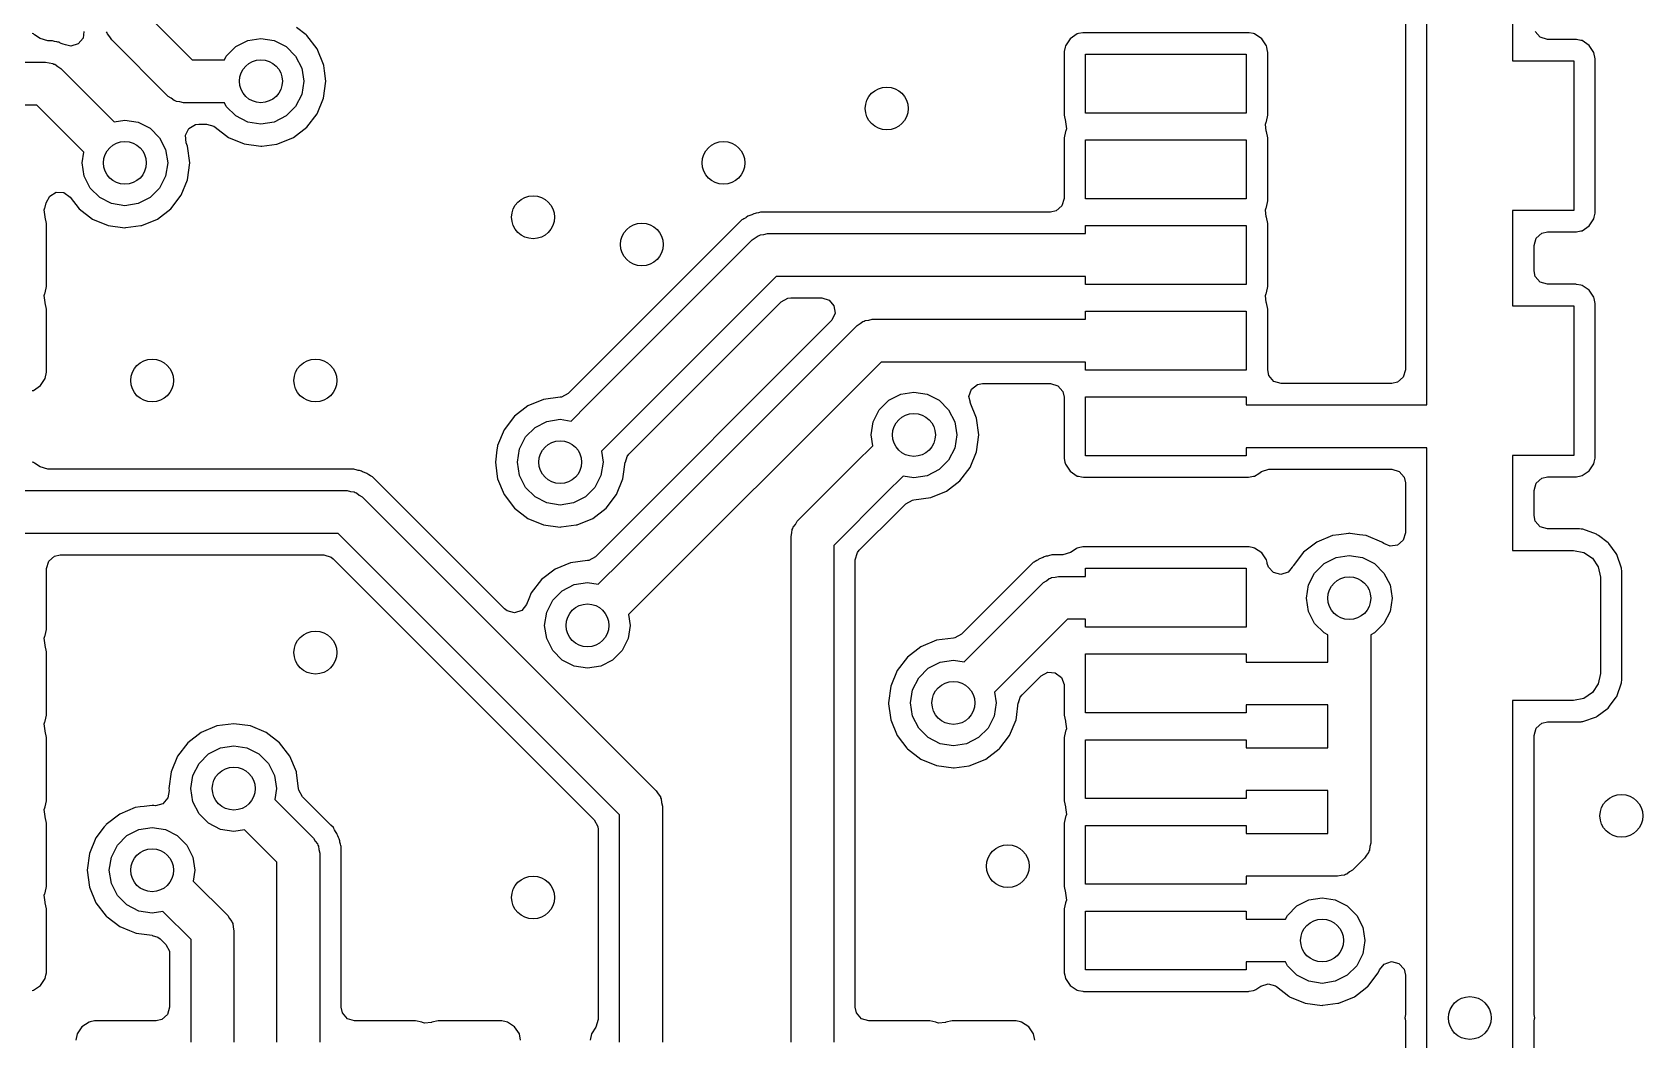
# Model space of a CAD drawing. Extents: x 0 to 2.91, y 0 to 4.33.
# Drawn here: x 0.536 to 1.128, y 2.319 to 2.689 of the extents above; entities that cross this region are included whole.
import ezdxf

# ---------------------------------------------------------------- set-up
doc = ezdxf.new("R2010")
doc.units = 0
doc.header["$MEASUREMENT"] = 0
doc.layers.add('BLACK', color=7, linetype='CONTINUOUS')

msp = doc.modelspace()

# ---------------------------------------------------------------- linework, layer by layer
at = {"layer": 'BLACK', "linetype": 'CONTINUOUS'}
for p, q in [((1.08004, 3.02143), (1.08004, 2.67841)), ((1.04854, 2.55193), (1.04854, 3.01016)), ((1.04065, 2.9973), (1.04065, 2.56479)), ((0.578594, 2.69496), (0.594773, 2.67878)), ((0.536399, 2.68831), (0.53592, 2.6884)), ((0.536805, 2.68803), (0.536399, 2.68831)), ((0.538881, 2.68665), (0.536805, 2.68803)), ((0.554914, 2.6892), (0.554601, 2.68678)), ((0.563525, 2.68872), (0.563284, 2.68911)), ((0.563625, 2.68828), (0.563525, 2.68872)), ((0.564445, 2.68725), (0.563625, 2.68828)), ((0.636604, 2.68796), (0.633098, 2.69066)), ((0.636861, 2.68777), (0.636604, 2.68796)), ((0.636604, 2.68796), (0.636604, 2.68796)), ((0.640651, 2.68283), (0.636861, 2.68777)), ((0.920003, 2.68831), (0.917392, 2.68656)), ((0.920482, 2.6884), (0.920003, 2.68831)), ((0.922066, 2.68872), (0.920482, 2.6884)), ((0.920482, 2.6884), (0.920482, 2.6884)), ((0.922305, 2.68876), (0.922066, 2.68872)), ((0.982915, 2.68876), (0.922305, 2.68876)), ((0.983154, 2.68872), (0.982915, 2.68876)), ((0.984739, 2.6884), (0.983154, 2.68872)), ((0.985218, 2.68831), (0.984739, 2.6884)), ((0.984739, 2.6884), (0.984739, 2.6884)), ((0.987829, 2.68656), (0.985218, 2.68831)), ((1.09021, 2.68709), (1.08838, 2.6892)), ((0.541637, 2.68581), (0.538881, 2.68665)), ((0.54336, 2.68581), (0.541637, 2.68581)), ((0.543731, 2.68569), (0.54336, 2.68581)), ((0.544183, 2.68554), (0.543731, 2.68569)), ((0.543731, 2.68569), (0.543731, 2.68569)), ((0.54494, 2.68536), (0.544183, 2.68554)), ((0.54541, 2.68529), (0.54494, 2.68536)), ((0.545795, 2.68523), (0.54541, 2.68529)), ((0.54541, 2.68529), (0.54541, 2.68529)), ((0.546143, 2.68505), (0.545795, 2.68523)), ((0.546567, 2.68483), (0.546143, 2.68505)), ((0.546143, 2.68505), (0.546143, 2.68505)), ((0.547286, 2.68454), (0.546567, 2.68483)), ((0.54811, 2.68427), (0.547286, 2.68454)), ((0.548114, 2.68428), (0.54811, 2.68427)), ((0.550131, 2.68381), (0.548114, 2.68428)), ((0.552801, 2.68464), (0.550131, 2.68381)), ((0.554601, 2.68678), (0.552801, 2.68464)), ((0.565143, 2.68614), (0.564445, 2.68725)), ((0.585944, 2.66534), (0.565143, 2.68614)), ((0.60726, 2.68016), (0.610744, 2.68365)), ((0.610744, 2.68365), (0.615134, 2.68588)), ((0.615134, 2.68588), (0.62, 2.68665)), ((0.62, 2.68665), (0.624866, 2.68588)), ((0.624866, 2.68588), (0.629256, 2.68365)), ((0.629256, 2.68365), (0.63274, 2.68016)), ((0.643033, 2.67708), (0.640651, 2.68283)), ((0.915238, 2.68189), (0.915189, 2.68165)), ((0.915189, 2.68165), (0.915189, 2.65844)), ((0.915552, 2.68347), (0.915238, 2.68189)), ((0.915647, 2.68395), (0.915552, 2.68347)), ((0.915552, 2.68347), (0.915552, 2.68347)), ((0.917392, 2.68656), (0.915647, 2.68395)), ((0.989574, 2.68395), (0.987829, 2.68656)), ((0.989669, 2.68347), (0.989574, 2.68395)), ((0.989983, 2.68189), (0.989669, 2.68347)), ((0.989669, 2.68347), (0.989669, 2.68347)), ((0.990031, 2.68165), (0.989983, 2.68189)), ((0.990031, 2.65844), (0.990031, 2.68165)), ((1.09289, 2.6863), (1.09021, 2.68709)), ((1.10328, 2.6863), (1.09289, 2.6863)), ((1.10352, 2.68625), (1.10328, 2.6863)), ((1.1051, 2.68594), (1.10352, 2.68625)), ((1.10558, 2.68584), (1.1051, 2.68594)), ((1.1051, 2.68594), (1.1051, 2.68594)), ((1.10819, 2.6841), (1.10558, 2.68584)), ((1.10994, 2.68149), (1.10819, 2.6841)), ((0.533319, 2.67792), (0.540876, 2.67792)), ((0.540876, 2.67792), (0.542158, 2.67762)), ((0.542158, 2.67762), (0.543465, 2.67747)), ((0.543465, 2.67747), (0.543848, 2.67723)), ((0.543848, 2.67723), (0.544289, 2.67713)), ((0.544289, 2.67713), (0.545317, 2.67631)), ((0.545317, 2.67631), (0.54643, 2.67561)), ((0.54643, 2.67561), (0.566018, 2.65602)), ((0.594773, 2.67878), (0.606555, 2.67878)), ((0.606555, 2.67878), (0.60726, 2.68016)), ((0.63274, 2.68016), (0.634977, 2.67577)), ((0.634977, 2.67577), (0.635748, 2.67091)), ((0.643076, 2.67675), (0.643033, 2.67708)), ((0.643339, 2.67475), (0.643076, 2.67675)), ((0.923083, 2.65922), (0.923083, 2.68087)), ((0.923083, 2.68087), (0.982138, 2.68087)), ((0.982138, 2.68087), (0.982138, 2.65922)), ((1.08004, 2.67841), (1.1025, 2.67841)), ((1.1025, 2.67841), (1.1025, 2.62341)), ((1.11039, 2.67918), (1.10994, 2.68149)), ((1.11039, 2.62263), (1.11039, 2.67918)), ((0.635748, 2.67091), (0.634977, 2.66604)), ((0.643033, 2.66473), (0.643846, 2.67091)), ((0.643846, 2.67091), (0.643339, 2.67475)), ((0.587057, 2.66464), (0.585944, 2.66534)), ((0.588085, 2.66382), (0.587057, 2.66464)), ((0.588526, 2.66371), (0.588085, 2.66382)), ((0.634977, 2.66604), (0.63274, 2.66165)), ((0.640651, 2.65898), (0.643033, 2.66473)), ((0.537601, 2.66217), (0.533319, 2.66217)), ((0.554883, 2.64489), (0.537601, 2.66217)), ((0.588909, 2.66347), (0.588526, 2.66371)), ((0.590216, 2.66333), (0.588909, 2.66347)), ((0.591498, 2.66303), (0.590216, 2.66333)), ((0.606555, 2.66303), (0.591498, 2.66303)), ((0.60726, 2.66165), (0.606555, 2.66303)), ((0.610744, 2.65817), (0.60726, 2.66165)), ((0.615134, 2.65593), (0.610744, 2.65817)), ((0.629256, 2.65817), (0.624866, 2.65593)), ((0.63274, 2.66165), (0.629256, 2.65817)), ((0.636861, 2.65404), (0.640651, 2.65898)), ((0.915189, 2.65844), (0.915647, 2.65614)), ((0.982138, 2.65922), (0.923083, 2.65922)), ((0.989574, 2.65614), (0.990031, 2.65844)), ((0.566018, 2.65602), (0.57, 2.65665)), ((0.57, 2.65665), (0.574866, 2.65588)), ((0.574866, 2.65588), (0.579256, 2.65365)), ((0.579256, 2.65365), (0.58274, 2.65016)), ((0.592237, 2.65106), (0.593488, 2.65356)), ((0.593488, 2.65356), (0.595892, 2.65498)), ((0.595892, 2.65498), (0.597119, 2.65514)), ((0.597119, 2.65514), (0.60005, 2.65514)), ((0.60005, 2.65514), (0.602732, 2.65435)), ((0.602732, 2.65435), (0.603128, 2.65403)), ((0.603128, 2.65403), (0.603139, 2.65404)), ((0.603139, 2.65404), (0.608077, 2.65025)), ((0.62, 2.65516), (0.615134, 2.65593)), ((0.624866, 2.65593), (0.62, 2.65516)), ((0.631923, 2.65025), (0.636861, 2.65404)), ((0.915647, 2.65245), (0.915189, 2.65015)), ((0.915647, 2.65614), (0.915749, 2.65598)), ((0.915819, 2.65271), (0.915647, 2.65245)), ((0.915749, 2.65598), (0.916025, 2.65341)), ((0.916025, 2.65341), (0.915819, 2.65271)), ((0.989195, 2.65518), (0.989402, 2.65588)), ((0.989471, 2.65261), (0.989195, 2.65518)), ((0.989402, 2.65588), (0.989574, 2.65614)), ((0.989574, 2.65245), (0.989471, 2.65261)), ((0.990031, 2.65015), (0.989574, 2.65245)), ((0.58274, 2.65016), (0.584977, 2.64577)), ((0.592536, 2.64828), (0.592237, 2.65106)), ((0.593033, 2.64708), (0.592536, 2.64828)), ((0.593846, 2.64091), (0.593033, 2.64708)), ((0.608077, 2.65025), (0.613828, 2.64787)), ((0.613828, 2.64787), (0.62, 2.64706)), ((0.62, 2.64706), (0.620322, 2.6471)), ((0.620322, 2.6471), (0.625849, 2.64783)), ((0.625849, 2.64783), (0.626172, 2.64787)), ((0.626172, 2.64787), (0.631923, 2.65025)), ((0.915189, 2.65015), (0.915189, 2.62778)), ((0.923083, 2.62772), (0.923083, 2.64937)), ((0.923083, 2.64937), (0.982138, 2.64937)), ((0.982138, 2.64937), (0.982138, 2.62772)), ((0.990031, 2.62694), (0.990031, 2.65015)), ((0.554252, 2.64091), (0.554883, 2.64489)), ((0.555023, 2.63604), (0.554252, 2.64091)), ((0.584977, 2.64577), (0.585748, 2.64091)), ((0.585748, 2.64091), (0.584977, 2.63604)), ((0.593033, 2.63473), (0.593846, 2.64091)), ((0.55726, 2.63165), (0.555023, 2.63604)), ((0.584977, 2.63604), (0.58274, 2.63165)), ((0.590651, 2.62898), (0.593033, 2.63473)), ((0.541074, 2.62625), (0.542369, 2.62872)), ((0.542369, 2.62872), (0.544798, 2.63011)), ((0.544798, 2.63011), (0.54759, 2.62996)), ((0.54759, 2.62996), (0.549875, 2.6283)), ((0.549875, 2.6283), (0.553139, 2.62404)), ((0.560744, 2.62817), (0.55726, 2.63165)), ((0.58274, 2.63165), (0.579256, 2.62817)), ((0.586861, 2.62404), (0.590651, 2.62898)), ((0.540376, 2.62368), (0.540583, 2.62438)), ((0.540653, 2.62111), (0.540376, 2.62368)), ((0.540583, 2.62438), (0.540755, 2.62464)), ((0.540755, 2.62464), (0.541074, 2.62625)), ((0.553139, 2.62404), (0.558077, 2.62025)), ((0.565134, 2.62593), (0.560744, 2.62817)), ((0.57, 2.62516), (0.565134, 2.62593)), ((0.574866, 2.62593), (0.57, 2.62516)), ((0.579256, 2.62817), (0.574866, 2.62593)), ((0.581923, 2.62025), (0.586861, 2.62404)), ((0.802068, 2.62237), (0.801598, 2.6223)), ((0.802825, 2.62255), (0.802068, 2.62237)), ((0.803277, 2.6227), (0.802825, 2.62255)), ((0.803648, 2.62282), (0.803277, 2.6227)), ((0.803277, 2.6227), (0.803277, 2.6227)), ((0.804905, 2.62282), (0.803648, 2.62282)), ((0.910228, 2.62282), (0.804905, 2.62282)), ((0.804905, 2.62282), (0.804905, 2.62282)), ((0.912289, 2.62327), (0.910228, 2.62282)), ((0.914401, 2.6251), (0.912289, 2.62327)), ((0.915189, 2.62778), (0.914401, 2.6251)), ((0.982138, 2.62772), (0.923083, 2.62772)), ((0.989195, 2.62368), (0.989402, 2.62438)), ((0.989471, 2.62111), (0.989195, 2.62368)), ((0.989402, 2.62438), (0.989574, 2.62464)), ((0.989574, 2.62464), (0.990031, 2.62694)), ((1.1025, 2.62341), (1.08004, 2.62341)), ((1.08004, 2.62341), (1.08004, 2.58841)), ((1.11005, 2.6209), (1.11035, 2.62239)), ((1.11035, 2.62239), (1.11039, 2.62263)), ((0.540755, 2.62096), (0.540653, 2.62111)), ((0.541213, 2.61866), (0.540755, 2.62096)), ((0.541213, 2.59545), (0.541213, 2.61866)), ((0.558077, 2.62025), (0.563828, 2.61787)), ((0.563828, 2.61787), (0.57, 2.61706)), ((0.57, 2.61706), (0.570322, 2.6171)), ((0.570322, 2.6171), (0.575849, 2.61783)), ((0.575849, 2.61783), (0.576172, 2.61787)), ((0.576172, 2.61787), (0.581923, 2.62025)), ((0.795874, 2.61908), (0.735476, 2.55868)), ((0.796762, 2.61997), (0.795874, 2.61908)), ((0.79711, 2.62014), (0.796762, 2.61997)), ((0.797534, 2.62036), (0.79711, 2.62014)), ((0.79711, 2.62014), (0.79711, 2.62014)), ((0.798198, 2.62077), (0.797534, 2.62036)), ((0.798308, 2.62085), (0.798198, 2.62077)), ((0.798898, 2.62128), (0.798308, 2.62085)), ((0.799722, 2.62154), (0.798898, 2.62128)), ((0.800441, 2.62184), (0.799722, 2.62154)), ((0.800865, 2.62206), (0.800441, 2.62184)), ((0.801213, 2.62223), (0.800865, 2.62206)), ((0.800865, 2.62206), (0.800865, 2.62206)), ((0.801598, 2.6223), (0.801213, 2.62223)), ((0.801598, 2.6223), (0.801598, 2.6223)), ((0.923083, 2.61493), (0.923083, 2.61788)), ((0.923083, 2.61788), (0.982138, 2.61788)), ((0.982138, 2.61788), (0.982138, 2.59622)), ((0.989574, 2.62096), (0.989471, 2.62111)), ((0.990031, 2.61866), (0.989574, 2.62096)), ((0.990031, 2.59545), (0.990031, 2.61866)), ((1.10558, 2.61597), (1.10819, 2.61771)), ((1.10819, 2.61771), (1.10994, 2.62033)), ((1.10994, 2.62033), (1.11005, 2.6209)), ((0.74019, 2.55223), (0.800588, 2.61263)), ((0.800588, 2.61263), (0.801703, 2.61333)), ((0.801703, 2.61333), (0.802731, 2.61415)), ((0.802731, 2.61415), (0.803172, 2.61425)), ((0.803172, 2.61425), (0.803556, 2.61449)), ((0.803556, 2.61449), (0.804863, 2.61463)), ((0.804863, 2.61463), (0.806146, 2.61493)), ((0.806146, 2.61493), (0.923083, 2.61493)), ((1.08793, 2.61055), (1.08872, 2.61323)), ((1.08793, 2.60126), (1.08793, 2.61055)), ((1.08872, 2.61323), (1.09083, 2.61506)), ((1.09083, 2.61506), (1.09289, 2.61551)), ((1.09289, 2.61551), (1.10328, 2.61551)), ((1.10328, 2.61551), (1.10352, 2.61556)), ((1.10352, 2.61556), (1.1051, 2.61587)), ((1.1051, 2.61587), (1.10558, 2.61597)), ((1.1051, 2.61587), (1.1051, 2.61587)), ((0.809407, 2.59918), (0.751306, 2.54108)), ((0.923083, 2.59918), (0.809407, 2.59918)), ((0.923083, 2.59622), (0.923083, 2.59918)), ((1.08838, 2.5992), (1.08793, 2.60126)), ((1.09021, 2.59709), (1.08838, 2.5992)), ((0.540376, 2.59218), (0.540583, 2.59289)), ((0.540583, 2.59289), (0.540755, 2.59314)), ((0.540755, 2.59314), (0.541213, 2.59545)), ((0.982138, 2.59622), (0.923083, 2.59622)), ((0.989195, 2.59218), (0.989402, 2.59289)), ((0.989402, 2.59289), (0.989574, 2.59314)), ((0.989574, 2.59314), (0.990031, 2.59545)), ((1.09289, 2.5963), (1.09021, 2.59709)), ((1.10328, 2.5963), (1.09289, 2.5963)), ((1.10352, 2.59625), (1.10328, 2.5963)), ((1.1051, 2.59594), (1.10352, 2.59625)), ((1.10558, 2.59584), (1.1051, 2.59594)), ((1.1051, 2.59594), (1.1051, 2.59594)), ((1.10819, 2.5941), (1.10558, 2.59584)), ((1.10994, 2.59149), (1.10819, 2.5941)), ((0.540653, 2.58961), (0.540376, 2.59218)), ((0.540755, 2.58946), (0.540653, 2.58961)), ((0.541213, 2.58716), (0.540755, 2.58946)), ((0.541213, 2.56395), (0.541213, 2.58716)), ((0.78412, 2.56273), (0.811224, 2.58983)), ((0.811224, 2.58983), (0.813677, 2.59117)), ((0.813677, 2.59117), (0.814732, 2.59128)), ((0.814732, 2.59128), (0.826103, 2.59128)), ((0.826103, 2.59128), (0.828785, 2.5905)), ((0.828785, 2.5905), (0.830615, 2.58838)), ((0.830615, 2.58838), (0.831013, 2.58562)), ((0.989471, 2.58961), (0.989195, 2.59218)), ((0.989574, 2.58946), (0.989471, 2.58961)), ((0.990031, 2.58716), (0.989574, 2.58946)), ((0.990031, 2.56479), (0.990031, 2.58716)), ((1.08004, 2.58841), (1.1025, 2.58841)), ((1.1025, 2.58841), (1.1025, 2.53341)), ((1.11003, 2.59101), (1.10994, 2.59149)), ((1.11028, 2.58978), (1.11003, 2.59101)), ((1.11003, 2.59101), (1.11003, 2.59101)), ((1.11039, 2.58918), (1.11028, 2.58978)), ((1.11039, 2.53263), (1.11039, 2.58918)), ((0.829611, 2.58282), (0.742957, 2.49616)), ((0.752946, 2.49499), (0.839092, 2.58113)), ((0.829852, 2.58307), (0.829611, 2.58282)), ((0.831013, 2.58562), (0.829852, 2.58307)), ((0.839092, 2.58113), (0.840206, 2.58183)), ((0.840206, 2.58183), (0.841235, 2.58265)), ((0.841235, 2.58265), (0.841676, 2.58275)), ((0.841676, 2.58275), (0.84206, 2.58299)), ((0.84206, 2.58299), (0.843367, 2.58314)), ((0.843367, 2.58314), (0.84465, 2.58343)), ((0.84465, 2.58343), (0.923083, 2.58343)), ((0.923083, 2.58343), (0.923083, 2.58638)), ((0.923083, 2.58638), (0.982138, 2.58638)), ((0.982138, 2.58638), (0.982138, 2.56473)), ((0.540755, 2.56165), (0.541213, 2.56395)), ((0.847911, 2.56768), (0.755117, 2.47489)), ((0.923083, 2.56768), (0.847911, 2.56768)), ((0.923083, 2.56473), (0.923083, 2.56768)), ((0.982138, 2.56473), (0.923083, 2.56473)), ((0.99048, 2.56273), (0.990031, 2.56479)), ((1.04065, 2.56479), (1.03986, 2.56211)), ((0.53592, 2.5572), (0.536399, 2.55729)), ((0.536399, 2.55729), (0.53901, 2.55904)), ((0.53901, 2.55904), (0.540755, 2.56165)), ((0.735476, 2.55868), (0.732957, 2.55616)), ((0.755256, 2.53386), (0.78412, 2.56273)), ((0.880221, 2.55506), (0.881136, 2.5577)), ((0.881136, 2.5577), (0.883333, 2.55943)), ((0.883333, 2.55943), (0.885176, 2.55979)), ((0.885176, 2.55979), (0.910228, 2.55979)), ((0.910228, 2.55979), (0.91291, 2.559)), ((0.91291, 2.559), (0.914741, 2.55689)), ((0.99231, 2.56061), (0.99048, 2.56273)), ((0.994992, 2.55983), (0.99231, 2.56061)), ((1.03569, 2.55983), (0.994992, 2.55983)), ((1.03775, 2.56028), (1.03569, 2.55983)), ((1.03986, 2.56211), (1.03775, 2.56028)), ((0.718077, 2.55156), (0.713139, 2.54777)), ((0.723828, 2.55394), (0.718077, 2.55156)), ((0.73, 2.55475), (0.723828, 2.55394)), ((0.730504, 2.55482), (0.729998, 2.55477)), ((0.729998, 2.55477), (0.73, 2.55475)), ((0.732957, 2.55616), (0.730504, 2.55482)), ((0.733982, 2.54602), (0.74019, 2.55223)), ((0.74019, 2.55223), (0.74019, 2.55223)), ((0.84726, 2.55016), (0.850744, 2.55365)), ((0.850744, 2.55365), (0.855134, 2.55588)), ((0.855134, 2.55588), (0.86, 2.55665)), ((0.86, 2.55665), (0.864866, 2.55588)), ((0.864866, 2.55588), (0.869256, 2.55365)), ((0.869256, 2.55365), (0.87274, 2.55016)), ((0.880753, 2.55287), (0.880221, 2.55506)), ((0.880651, 2.55283), (0.880753, 2.55287)), ((0.883033, 2.54708), (0.880651, 2.55283)), ((0.914741, 2.55689), (0.915189, 2.55483)), ((0.915189, 2.55483), (0.915189, 2.53245)), ((0.923083, 2.53323), (0.923083, 2.55489)), ((0.923083, 2.55489), (0.982138, 2.55489)), ((0.982138, 2.55489), (0.982138, 2.55193)), ((0.982138, 2.55193), (1.04854, 2.55193)), ((0.713139, 2.54777), (0.709349, 2.54283)), ((0.720744, 2.54365), (0.725134, 2.54588)), ((0.725134, 2.54588), (0.73, 2.54665)), ((0.73, 2.54665), (0.733982, 2.54602)), ((0.844252, 2.54091), (0.845023, 2.54577)), ((0.845023, 2.54577), (0.84726, 2.55016)), ((0.87274, 2.55016), (0.874977, 2.54577)), ((0.874977, 2.54577), (0.875748, 2.54091)), ((0.883846, 2.54091), (0.883033, 2.54708)), ((0.709349, 2.54283), (0.706967, 2.53708)), ((0.715023, 2.53577), (0.71726, 2.54016)), ((0.71726, 2.54016), (0.720744, 2.54365)), ((0.751306, 2.54108), (0.745117, 2.53489)), ((0.751306, 2.54108), (0.751306, 2.54108)), ((0.844883, 2.53692), (0.844252, 2.54091)), ((0.875748, 2.54091), (0.874977, 2.53604)), ((0.883033, 2.53473), (0.883846, 2.54091)), ((0.70675, 2.53543), (0.706154, 2.53091)), ((0.706924, 2.53675), (0.70675, 2.53543)), ((0.706967, 2.53708), (0.706924, 2.53675)), ((0.714252, 2.53091), (0.715023, 2.53577)), ((0.745117, 2.53489), (0.745748, 2.53091)), ((0.754591, 2.53304), (0.755256, 2.53386)), ((0.838694, 2.53074), (0.844883, 2.53692)), ((0.874977, 2.53604), (0.87274, 2.53165)), ((0.880651, 2.52898), (0.883033, 2.53473)), ((1.04854, 2.53619), (0.982138, 2.53619)), ((0.982138, 2.53619), (0.982138, 2.53323)), ((1.04854, 2.30591), (1.04854, 2.53619)), ((0.536399, 2.53083), (0.53592, 2.53092)), ((0.536805, 2.53055), (0.536399, 2.53083)), ((0.538881, 2.52917), (0.536805, 2.53055)), ((0.541637, 2.52833), (0.538881, 2.52917)), ((0.654155, 2.52833), (0.541637, 2.52833)), ((0.654526, 2.52821), (0.654155, 2.52833)), ((0.654978, 2.52806), (0.654526, 2.52821)), ((0.654526, 2.52821), (0.654526, 2.52821)), ((0.655735, 2.52788), (0.654978, 2.52806)), ((0.656205, 2.52781), (0.655735, 2.52788)), ((0.656591, 2.52775), (0.656205, 2.52781)), ((0.656205, 2.52781), (0.656205, 2.52781)), ((0.656938, 2.52757), (0.656591, 2.52775)), ((0.706154, 2.53091), (0.706304, 2.52977)), ((0.706304, 2.52977), (0.706852, 2.52561)), ((0.715023, 2.52604), (0.714252, 2.53091)), ((0.745748, 2.53091), (0.744977, 2.52604)), ((0.753148, 2.52561), (0.753846, 2.53091)), ((0.753846, 2.53091), (0.753961, 2.53089)), ((0.753961, 2.53089), (0.754591, 2.53304)), ((0.817121, 2.50916), (0.838694, 2.53073)), ((0.838694, 2.53073), (0.838694, 2.53074)), ((0.869256, 2.52817), (0.864866, 2.52593)), ((0.87274, 2.53165), (0.869256, 2.52817)), ((0.876861, 2.52404), (0.880651, 2.52898)), ((0.915189, 2.53245), (0.915236, 2.53222)), ((0.915236, 2.53222), (0.915497, 2.53091)), ((0.915497, 2.53091), (0.915647, 2.53015)), ((0.915647, 2.53015), (0.915918, 2.52975)), ((0.915918, 2.52975), (0.916133, 2.52942)), ((0.916133, 2.52942), (0.917392, 2.52754)), ((0.982138, 2.53323), (0.923083, 2.53323)), ((0.9877, 2.52746), (0.990456, 2.52829)), ((0.990456, 2.52829), (1.03569, 2.52829)), ((1.03569, 2.52829), (1.03837, 2.5275)), ((1.1025, 2.53341), (1.08004, 2.53341)), ((1.08004, 2.53341), (1.08004, 2.49846)), ((1.10558, 2.52597), (1.10819, 2.52771)), ((1.10819, 2.52771), (1.10994, 2.53033)), ((1.10994, 2.53033), (1.11005, 2.53092)), ((1.11005, 2.53092), (1.11035, 2.53239)), ((1.11035, 2.53239), (1.11039, 2.53263)), ((0.656939, 2.52757), (0.656938, 2.52757)), ((0.657362, 2.52735), (0.656939, 2.52757)), ((0.658081, 2.52705), (0.657362, 2.52735)), ((0.658905, 2.52679), (0.658081, 2.52705)), ((0.659606, 2.52628), (0.658905, 2.52679)), ((0.66027, 2.52587), (0.659606, 2.52628)), ((0.661041, 2.52548), (0.66027, 2.52587)), ((0.661929, 2.52459), (0.661041, 2.52548)), ((0.709513, 2.47701), (0.661929, 2.52459)), ((0.661929, 2.52459), (0.661929, 2.52459)), ((0.706852, 2.52561), (0.706967, 2.52473)), ((0.706967, 2.52473), (0.709349, 2.51898)), ((0.71726, 2.52165), (0.715023, 2.52604)), ((0.744977, 2.52604), (0.742741, 2.52165)), ((0.750651, 2.51898), (0.753033, 2.52473)), ((0.753033, 2.52473), (0.753148, 2.52561)), ((0.856018, 2.52579), (0.84981, 2.51958)), ((0.86, 2.52516), (0.856018, 2.52579)), ((0.864866, 2.52593), (0.86, 2.52516)), ((0.871923, 2.52025), (0.876861, 2.52404)), ((0.917392, 2.52754), (0.920003, 2.5258)), ((0.920003, 2.5258), (0.920482, 2.5257)), ((0.920482, 2.5257), (0.920482, 2.5257)), ((0.920482, 2.5257), (0.921603, 2.52548)), ((0.921603, 2.52548), (0.922305, 2.52534)), ((0.922305, 2.52534), (0.982915, 2.52534)), ((0.982915, 2.52534), (0.983618, 2.52548)), ((0.983618, 2.52548), (0.984739, 2.5257)), ((0.984739, 2.5257), (0.985218, 2.5258)), ((0.984739, 2.5257), (0.984739, 2.5257)), ((0.985218, 2.5258), (0.9867, 2.52679)), ((0.9867, 2.52679), (0.9877, 2.52746)), ((1.03837, 2.5275), (1.0402, 2.52539)), ((1.0402, 2.52539), (1.04065, 2.52333)), ((1.04065, 2.52333), (1.04065, 2.50492)), ((1.08793, 2.52055), (1.08872, 2.52323)), ((1.08872, 2.52323), (1.09083, 2.52506)), ((1.09083, 2.52506), (1.09289, 2.52551)), ((1.09289, 2.52551), (1.10328, 2.52551)), ((1.10328, 2.52551), (1.10352, 2.52556)), ((1.10352, 2.52556), (1.1051, 2.52587)), ((1.1051, 2.52587), (1.10558, 2.52597)), ((1.1051, 2.52587), (1.1051, 2.52587)), ((0.533319, 2.52044), (0.651671, 2.52044)), ((0.651671, 2.52044), (0.652953, 2.52014)), ((0.652953, 2.52014), (0.65426, 2.51999)), ((0.65426, 2.51999), (0.654643, 2.51975)), ((0.654643, 2.51975), (0.655084, 2.51965)), ((0.655084, 2.51965), (0.656112, 2.51883)), ((0.656112, 2.51883), (0.657225, 2.51813)), ((0.657225, 2.51813), (0.765274, 2.41008)), ((0.709349, 2.51898), (0.713139, 2.51404)), ((0.720744, 2.51817), (0.71726, 2.52165)), ((0.725134, 2.51593), (0.720744, 2.51817)), ((0.73, 2.51516), (0.725134, 2.51593)), ((0.734866, 2.51593), (0.73, 2.51516)), ((0.739257, 2.51817), (0.734866, 2.51593)), ((0.742741, 2.52165), (0.739257, 2.51817)), ((0.746862, 2.51404), (0.750651, 2.51898)), ((0.84981, 2.51958), (0.830563, 2.50033)), ((0.84981, 2.51958), (0.84981, 2.51958)), ((0.857043, 2.51565), (0.859496, 2.51699)), ((0.859496, 2.51699), (0.860002, 2.51704)), ((0.86, 2.51706), (0.866172, 2.51787)), ((0.860002, 2.51704), (0.86, 2.51706)), ((0.866172, 2.51787), (0.871923, 2.52025)), ((1.08793, 2.51132), (1.08793, 2.52055)), ((0.713139, 2.51404), (0.718077, 2.51025)), ((0.718077, 2.51025), (0.723828, 2.50787)), ((0.736172, 2.50787), (0.741923, 2.51025)), ((0.741923, 2.51025), (0.746862, 2.51404)), ((0.83991, 2.49852), (0.854524, 2.51313)), ((0.854524, 2.51313), (0.857043, 2.51565)), ((0.854524, 2.51313), (0.854524, 2.51313)), ((1.08838, 2.50926), (1.08793, 2.51132)), ((0.648396, 2.50469), (0.533319, 2.50469)), ((0.751823, 2.40126), (0.648396, 2.50469)), ((0.723828, 2.50787), (0.73, 2.50706)), ((0.73, 2.50706), (0.730322, 2.5071)), ((0.730322, 2.5071), (0.735849, 2.50783)), ((0.735849, 2.50783), (0.736172, 2.50787)), ((0.814815, 2.50361), (0.81511, 2.50489)), ((0.81511, 2.50489), (0.815257, 2.5062)), ((0.815257, 2.5062), (0.815498, 2.50658)), ((0.815498, 2.50658), (0.8156, 2.50702)), ((0.8156, 2.50702), (0.816421, 2.50805)), ((0.816421, 2.50805), (0.817121, 2.50916)), ((1.01383, 2.50394), (1.00808, 2.50156)), ((1.01622, 2.50425), (1.01383, 2.50394)), ((1.01968, 2.50471), (1.01622, 2.50425)), ((1.02, 2.50475), (1.01968, 2.50471)), ((1.02032, 2.50471), (1.02, 2.50475)), ((1.02378, 2.50425), (1.02032, 2.50471)), ((1.02617, 2.50394), (1.02378, 2.50425)), ((1.03192, 2.50156), (1.02617, 2.50394)), ((1.04065, 2.50492), (1.03986, 2.50224)), ((1.09021, 2.50715), (1.08838, 2.50926)), ((1.09289, 2.50636), (1.09021, 2.50715)), ((1.10456, 2.50636), (1.09289, 2.50636)), ((1.10527, 2.50629), (1.10456, 2.50636)), ((1.1055, 2.50627), (1.10527, 2.50629)), ((1.1058, 2.50624), (1.1055, 2.50627)), ((1.1055, 2.50627), (1.1055, 2.50627)), ((1.11083, 2.50447), (1.1058, 2.50624)), ((1.11113, 2.50425), (1.11083, 2.50447)), ((1.1116, 2.50391), (1.11113, 2.50425)), ((1.11113, 2.50425), (1.11113, 2.50425)), ((0.814815, 2.31768), (0.814815, 2.50361)), ((0.830563, 2.50033), (0.830563, 2.31768)), ((0.839244, 2.49769), (0.83991, 2.49852)), ((0.919597, 2.49906), (0.91752, 2.49767)), ((0.920003, 2.49933), (0.919597, 2.49906)), ((0.920482, 2.49942), (0.920003, 2.49933)), ((0.922066, 2.49974), (0.920482, 2.49942)), ((0.920482, 2.49942), (0.920482, 2.49942)), ((0.922305, 2.49979), (0.922066, 2.49974)), ((0.982915, 2.49979), (0.922305, 2.49979)), ((0.983154, 2.49974), (0.982915, 2.49979)), ((0.984739, 2.49942), (0.983154, 2.49974)), ((0.985218, 2.49933), (0.984739, 2.49942)), ((0.984739, 2.49942), (0.984739, 2.49942)), ((0.987829, 2.49758), (0.985218, 2.49933)), ((1.00808, 2.50156), (1.00314, 2.49777)), ((1.03218, 2.50136), (1.03192, 2.50156)), ((1.03267, 2.50098), (1.03218, 2.50136)), ((1.03218, 2.50136), (1.03218, 2.50136)), ((1.03498, 2.50001), (1.03267, 2.50098)), ((1.03775, 2.50041), (1.03498, 2.50001)), ((1.03986, 2.50224), (1.03775, 2.50041)), ((1.08004, 2.49846), (1.10244, 2.49846)), ((1.10244, 2.49846), (1.10621, 2.49772)), ((1.11512, 2.50131), (1.1116, 2.50391)), ((1.11534, 2.50101), (1.11512, 2.50131)), ((1.11807, 2.49731), (1.11534, 2.50101)), ((0.541213, 2.49183), (0.542, 2.49452)), ((0.542, 2.49452), (0.544113, 2.49635)), ((0.544113, 2.49635), (0.546173, 2.4968)), ((0.546173, 2.4968), (0.643072, 2.4968)), ((0.643072, 2.4968), (0.645753, 2.49601)), ((0.645753, 2.49601), (0.646579, 2.49534)), ((0.646579, 2.49534), (0.742476, 2.39945)), ((0.733828, 2.49394), (0.728077, 2.49156)), ((0.74, 2.49475), (0.733828, 2.49394)), ((0.740504, 2.49482), (0.739998, 2.49477)), ((0.739998, 2.49477), (0.74, 2.49475)), ((0.742957, 2.49616), (0.740504, 2.49482)), ((0.743982, 2.48602), (0.752946, 2.49499)), ((0.752946, 2.49499), (0.752946, 2.49499)), ((0.838457, 2.49501), (0.839244, 2.49769)), ((0.838457, 2.33054), (0.838457, 2.49501)), ((0.902889, 2.49309), (0.877457, 2.46766)), ((0.90289, 2.49309), (0.902889, 2.49309)), ((0.903778, 2.49398), (0.90289, 2.49309)), ((0.904126, 2.49416), (0.903778, 2.49398)), ((0.90455, 2.49438), (0.904126, 2.49416)), ((0.904126, 2.49416), (0.904126, 2.49416)), ((0.905213, 2.49478), (0.90455, 2.49438)), ((0.905598, 2.49506), (0.905213, 2.49478)), ((0.905914, 2.49529), (0.905598, 2.49506)), ((0.906737, 2.49556), (0.905914, 2.49529)), ((0.907456, 2.49586), (0.906737, 2.49556)), ((0.90788, 2.49607), (0.907456, 2.49586)), ((0.908228, 2.49625), (0.90788, 2.49607)), ((0.90788, 2.49607), (0.90788, 2.49607)), ((0.908614, 2.49631), (0.908228, 2.49625)), ((0.909084, 2.49639), (0.908614, 2.49631)), ((0.908614, 2.49631), (0.908614, 2.49631)), ((0.90984, 2.49657), (0.909084, 2.49639)), ((0.910293, 2.49671), (0.90984, 2.49657)), ((0.910664, 2.49683), (0.910293, 2.49671)), ((0.910293, 2.49671), (0.910293, 2.49671)), ((0.914764, 2.49683), (0.910664, 2.49683)), ((0.91752, 2.49767), (0.914764, 2.49683)), ((0.989574, 2.49497), (0.987829, 2.49758)), ((0.989771, 2.49398), (0.989574, 2.49497)), ((0.989843, 2.49362), (0.989771, 2.49398)), ((0.990272, 2.49237), (0.989843, 2.49362)), ((0.992177, 2.49032), (0.990272, 2.49237)), ((0.998975, 2.4923), (0.997537, 2.49051)), ((0.999062, 2.49225), (0.998975, 2.4923)), ((0.999225, 2.49253), (0.999062, 2.49225)), ((0.999349, 2.49283), (0.999225, 2.49253)), ((1.00314, 2.49777), (0.999349, 2.49283)), ((1.00726, 2.49016), (1.01074, 2.49365)), ((1.01074, 2.49365), (1.01513, 2.49588)), ((1.01513, 2.49588), (1.02, 2.49665)), ((1.02, 2.49665), (1.02487, 2.49588)), ((1.02487, 2.49588), (1.02926, 2.49365)), ((1.02926, 2.49365), (1.03274, 2.49016)), ((1.10621, 2.49772), (1.1094, 2.49558)), ((1.1094, 2.49558), (1.11153, 2.49239)), ((1.11153, 2.49239), (1.11228, 2.48862)), ((1.11829, 2.49702), (1.11807, 2.49731)), ((1.11807, 2.49731), (1.11807, 2.49731)), ((1.12006, 2.49198), (1.11829, 2.49702)), ((0.541213, 2.46946), (0.541213, 2.49183)), ((0.723139, 2.48777), (0.719349, 2.48283)), ((0.728077, 2.49156), (0.723139, 2.48777)), ((0.735134, 2.48588), (0.74, 2.48665)), ((0.74, 2.48665), (0.743982, 2.48602)), ((0.878482, 2.45752), (0.907603, 2.48664)), ((0.907603, 2.48664), (0.908718, 2.48734)), ((0.908718, 2.48734), (0.909747, 2.48816)), ((0.909747, 2.48816), (0.910188, 2.48826)), ((0.910188, 2.48826), (0.910572, 2.4885)), ((0.910572, 2.4885), (0.911879, 2.48865)), ((0.911879, 2.48865), (0.913161, 2.48894)), ((0.913161, 2.48894), (0.923083, 2.48894)), ((0.923083, 2.48894), (0.923083, 2.49189)), ((0.923083, 2.49189), (0.982138, 2.49189)), ((0.982138, 2.49189), (0.982138, 2.47024)), ((0.994885, 2.48963), (0.992177, 2.49032)), ((0.997537, 2.49051), (0.994885, 2.48963)), ((1.00502, 2.48577), (1.00726, 2.49016)), ((1.03274, 2.49016), (1.03498, 2.48577)), ((1.11228, 2.48862), (1.11228, 2.45319)), ((1.12018, 2.49074), (1.12006, 2.49198)), ((1.12018, 2.45107), (1.12018, 2.49074)), ((0.71844, 2.48063), (0.717604, 2.47862)), ((0.719349, 2.48283), (0.71844, 2.48063)), ((0.72726, 2.48016), (0.730744, 2.48365)), ((0.730744, 2.48365), (0.735134, 2.48588)), ((1.00425, 2.48091), (1.00502, 2.48577)), ((1.00502, 2.47604), (1.00425, 2.48091)), ((1.03498, 2.48577), (1.03575, 2.48091)), ((1.03575, 2.48091), (1.03498, 2.47604)), ((0.71049, 2.47625), (0.709513, 2.47701)), ((0.713198, 2.47556), (0.71049, 2.47625)), ((0.71585, 2.47644), (0.713198, 2.47556)), ((0.717604, 2.47862), (0.71585, 2.47644)), ((0.724252, 2.47091), (0.725023, 2.47577)), ((0.725023, 2.47577), (0.72726, 2.48016)), ((0.755117, 2.47489), (0.755748, 2.47091)), ((1.00726, 2.47165), (1.00502, 2.47604)), ((1.03498, 2.47604), (1.03274, 2.47165)), ((0.540755, 2.46716), (0.541213, 2.46946)), ((0.725023, 2.46604), (0.724252, 2.47091)), ((0.755748, 2.47091), (0.754977, 2.46604)), ((0.916423, 2.47319), (0.889617, 2.44639)), ((0.923083, 2.47319), (0.916423, 2.47319)), ((0.923083, 2.47024), (0.923083, 2.47319)), ((0.982138, 2.47024), (0.923083, 2.47024)), ((1.01074, 2.46817), (1.00726, 2.47165)), ((1.03274, 2.47165), (1.02926, 2.46817)), ((0.540376, 2.4662), (0.540583, 2.4669)), ((0.540653, 2.46363), (0.540376, 2.4662)), ((0.540583, 2.4669), (0.540755, 2.46716)), ((0.540755, 2.46348), (0.540653, 2.46363)), ((0.541213, 2.46118), (0.540755, 2.46348)), ((0.72726, 2.46165), (0.725023, 2.46604)), ((0.754977, 2.46604), (0.75274, 2.46165)), ((0.862577, 2.46306), (0.857639, 2.45927)), ((0.868328, 2.46544), (0.862577, 2.46306)), ((0.8745, 2.46625), (0.868328, 2.46544)), ((0.875004, 2.46632), (0.874498, 2.46627)), ((0.874498, 2.46627), (0.8745, 2.46625)), ((0.877457, 2.46766), (0.875004, 2.46632)), ((1.01213, 2.46746), (1.01074, 2.46817)), ((1.01213, 2.45744), (1.01213, 2.46746)), ((1.02926, 2.46817), (1.02787, 2.46746)), ((1.02787, 2.46746), (1.02787, 2.39089)), ((0.541213, 2.43797), (0.541213, 2.46118)), ((0.730744, 2.45817), (0.72726, 2.46165)), ((0.735134, 2.45593), (0.730744, 2.45817)), ((0.749256, 2.45817), (0.744866, 2.45593)), ((0.75274, 2.46165), (0.749256, 2.45817)), ((0.857639, 2.45927), (0.853849, 2.45433)), ((0.865244, 2.45515), (0.869634, 2.45738)), ((0.869634, 2.45738), (0.8745, 2.45815)), ((0.8745, 2.45815), (0.878482, 2.45752)), ((0.923083, 2.43874), (0.923083, 2.4604)), ((0.923083, 2.4604), (0.982138, 2.4604)), ((0.982138, 2.4604), (0.982138, 2.45744)), ((0.982138, 2.45744), (1.01213, 2.45744)), ((0.74, 2.45516), (0.735134, 2.45593)), ((0.744866, 2.45593), (0.74, 2.45516)), ((0.853849, 2.45433), (0.851467, 2.44858)), ((0.859523, 2.44727), (0.86176, 2.45166)), ((0.86176, 2.45166), (0.865244, 2.45515)), ((0.899756, 2.44536), (0.906721, 2.45233)), ((0.906721, 2.45233), (0.909174, 2.45367)), ((0.909174, 2.45367), (0.911962, 2.45347)), ((0.911962, 2.45347), (0.9142, 2.45179)), ((0.9142, 2.45179), (0.915176, 2.44917)), ((1.11228, 2.45319), (1.11153, 2.44942)), ((1.12006, 2.44983), (1.12018, 2.45107)), ((0.851467, 2.44858), (0.850654, 2.44241)), ((0.858752, 2.44241), (0.859523, 2.44727)), ((0.889617, 2.44639), (0.890248, 2.44241)), ((0.899091, 2.44454), (0.899756, 2.44536)), ((0.915176, 2.44917), (0.915189, 2.44882)), ((0.915189, 2.44882), (0.915189, 2.43797)), ((1.1094, 2.44623), (1.10621, 2.4441)), ((1.11153, 2.44942), (1.1094, 2.44623)), ((1.11807, 2.4445), (1.11829, 2.4448)), ((1.11829, 2.4448), (1.12006, 2.44983)), ((0.850654, 2.44241), (0.850697, 2.44208)), ((0.850697, 2.44208), (0.851364, 2.43701)), ((0.859523, 2.43754), (0.858752, 2.44241)), ((0.890248, 2.44241), (0.889477, 2.43754)), ((0.897636, 2.43701), (0.898346, 2.44241)), ((0.898346, 2.44241), (0.89846, 2.44239)), ((0.89846, 2.44239), (0.899091, 2.44454)), ((1.01213, 2.4417), (0.982138, 2.4417)), ((0.982138, 2.4417), (0.982138, 2.43874)), ((1.01213, 2.42595), (1.01213, 2.4417)), ((1.10244, 2.44335), (1.08004, 2.44335)), ((1.08004, 2.44335), (1.08004, 2.30591)), ((1.10621, 2.4441), (1.10244, 2.44335)), ((1.11113, 2.43756), (1.11483, 2.44029)), ((1.11483, 2.44029), (1.11512, 2.44051)), ((1.11512, 2.44051), (1.11562, 2.44117)), ((1.11562, 2.44117), (1.11807, 2.4445)), ((1.11807, 2.4445), (1.11807, 2.4445)), ((0.540376, 2.4347), (0.540583, 2.43541)), ((0.540653, 2.43213), (0.540376, 2.4347)), ((0.540583, 2.43541), (0.540755, 2.43566)), ((0.540755, 2.43566), (0.541213, 2.43797)), ((0.603828, 2.43394), (0.598077, 2.43156)), ((0.61, 2.43475), (0.603828, 2.43394)), ((0.616172, 2.43394), (0.61, 2.43475)), ((0.621923, 2.43156), (0.616172, 2.43394)), ((0.851364, 2.43701), (0.851467, 2.43623)), ((0.851467, 2.43623), (0.853849, 2.43048)), ((0.86176, 2.43315), (0.859523, 2.43754)), ((0.865244, 2.42967), (0.86176, 2.43315)), ((0.88724, 2.43315), (0.883756, 2.42967)), ((0.889477, 2.43754), (0.88724, 2.43315)), ((0.895151, 2.43048), (0.897533, 2.43623)), ((0.897533, 2.43623), (0.897636, 2.43701)), ((0.915189, 2.43797), (0.915647, 2.43566)), ((0.915647, 2.43566), (0.915749, 2.43551)), ((0.915749, 2.43551), (0.916025, 2.43294)), ((0.916025, 2.43294), (0.915819, 2.43224)), ((0.982138, 2.43874), (0.923083, 2.43874)), ((1.08793, 2.43049), (1.08872, 2.43317)), ((1.08872, 2.43317), (1.09083, 2.435)), ((1.09083, 2.435), (1.09289, 2.43545)), ((1.09289, 2.43545), (1.10456, 2.43545)), ((1.10456, 2.43545), (1.10527, 2.43552)), ((1.10527, 2.43552), (1.1055, 2.43554)), ((1.1055, 2.43554), (1.1058, 2.43557)), ((1.1055, 2.43554), (1.1055, 2.43554)), ((1.1058, 2.43557), (1.11083, 2.43734)), ((1.11083, 2.43734), (1.11113, 2.43756)), ((1.11113, 2.43756), (1.11113, 2.43756)), ((0.540755, 2.43198), (0.540653, 2.43213)), ((0.541213, 2.42968), (0.540755, 2.43198)), ((0.541213, 2.40647), (0.541213, 2.42968)), ((0.593139, 2.42777), (0.589349, 2.42283)), ((0.598077, 2.43156), (0.593139, 2.42777)), ((0.626861, 2.42777), (0.621923, 2.43156)), ((0.630651, 2.42283), (0.626861, 2.42777)), ((0.853849, 2.43048), (0.855852, 2.42787)), ((0.855852, 2.42787), (0.857439, 2.4258)), ((0.869634, 2.42743), (0.865244, 2.42967)), ((0.8745, 2.42666), (0.869634, 2.42743)), ((0.879366, 2.42743), (0.8745, 2.42666)), ((0.883756, 2.42967), (0.879366, 2.42743)), ((0.891562, 2.4258), (0.893148, 2.42787)), ((0.893148, 2.42787), (0.895151, 2.43048)), ((0.915647, 2.43198), (0.915189, 2.42968)), ((0.915189, 2.42968), (0.915189, 2.40647)), ((0.915819, 2.43224), (0.915647, 2.43198)), ((0.923083, 2.40725), (0.923083, 2.4289)), ((0.923083, 2.4289), (0.982138, 2.4289)), ((0.982138, 2.4289), (0.982138, 2.42595)), ((1.08793, 2.32849), (1.08793, 2.43049)), ((0.589349, 2.42283), (0.586967, 2.41708)), ((0.59726, 2.42016), (0.600744, 2.42365)), ((0.600744, 2.42365), (0.605134, 2.42588)), ((0.605134, 2.42588), (0.61, 2.42665)), ((0.61, 2.42665), (0.614866, 2.42588)), ((0.614866, 2.42588), (0.619256, 2.42365)), ((0.619256, 2.42365), (0.62274, 2.42016)), ((0.633033, 2.41708), (0.630651, 2.42283)), ((0.857439, 2.4258), (0.857639, 2.42554)), ((0.857639, 2.42554), (0.862577, 2.42175)), ((0.862577, 2.42175), (0.868328, 2.41937)), ((0.880672, 2.41937), (0.886423, 2.42175)), ((0.886423, 2.42175), (0.891361, 2.42554)), ((0.891361, 2.42554), (0.891562, 2.4258)), ((0.982138, 2.42595), (1.01213, 2.42595)), ((0.586967, 2.41708), (0.586154, 2.41091)), ((0.594252, 2.41091), (0.595023, 2.41577)), ((0.595023, 2.41577), (0.59726, 2.42016)), ((0.62274, 2.42016), (0.624977, 2.41577)), ((0.624977, 2.41577), (0.625748, 2.41091)), ((0.633076, 2.41675), (0.633033, 2.41708)), ((0.633846, 2.41091), (0.633076, 2.41675)), ((0.868328, 2.41937), (0.8745, 2.41856)), ((0.8745, 2.41856), (0.874822, 2.4186)), ((0.874822, 2.4186), (0.880349, 2.41933)), ((0.880349, 2.41933), (0.880672, 2.41937)), ((0.586244, 2.41023), (0.585813, 2.40747)), ((0.586154, 2.41091), (0.586244, 2.41023)), ((0.595023, 2.40604), (0.594252, 2.41091)), ((0.625748, 2.41091), (0.625117, 2.40692)), ((0.633862, 2.41091), (0.633846, 2.41091)), ((0.633917, 2.4104), (0.633862, 2.41091)), ((0.635256, 2.40795), (0.633917, 2.4104)), ((0.765274, 2.41008), (0.765972, 2.40897)), ((1.01213, 2.4102), (0.982138, 2.4102)), ((0.982138, 2.4102), (0.982138, 2.40725)), ((1.01213, 2.39445), (1.01213, 2.4102)), ((0.540376, 2.40321), (0.540583, 2.40391)), ((0.540583, 2.40391), (0.540755, 2.40417)), ((0.540755, 2.40417), (0.541213, 2.40647)), ((0.573828, 2.40394), (0.568077, 2.40156)), ((0.57557, 2.40417), (0.573828, 2.40394)), ((0.577088, 2.40437), (0.57557, 2.40417)), ((0.58, 2.40475), (0.577088, 2.40437)), ((0.580678, 2.40466), (0.58, 2.40475)), ((0.581266, 2.40462), (0.580678, 2.40466)), ((0.583957, 2.40538), (0.581266, 2.40462)), ((0.585813, 2.40747), (0.583957, 2.40538)), ((0.59726, 2.40165), (0.595023, 2.40604)), ((0.625117, 2.40692), (0.63929, 2.39275)), ((0.64574, 2.39746), (0.635256, 2.40795)), ((0.765972, 2.40897), (0.766792, 2.40794)), ((0.766792, 2.40794), (0.766893, 2.4075)), ((0.766893, 2.4075), (0.767133, 2.40711)), ((0.767133, 2.40711), (0.767278, 2.40581)), ((0.767278, 2.40581), (0.767571, 2.40452)), ((0.767571, 2.40452), (0.767571, 2.31768)), ((0.915189, 2.40647), (0.915647, 2.40417)), ((0.915647, 2.40417), (0.915749, 2.40402)), ((0.915749, 2.40402), (0.916025, 2.40145)), ((0.982138, 2.40725), (0.923083, 2.40725)), ((0.540653, 2.40064), (0.540376, 2.40321)), ((0.540755, 2.40049), (0.540653, 2.40064)), ((0.541213, 2.39818), (0.540755, 2.40049)), ((0.541213, 2.37497), (0.541213, 2.39818)), ((0.562941, 2.39751), (0.562437, 2.39685)), ((0.563139, 2.39777), (0.562941, 2.39751)), ((0.568077, 2.40156), (0.563139, 2.39777)), ((0.600744, 2.39817), (0.59726, 2.40165)), ((0.605134, 2.39593), (0.600744, 2.39817)), ((0.646628, 2.39658), (0.64574, 2.39746)), ((0.64574, 2.39746), (0.64574, 2.39746)), ((0.742476, 2.39945), (0.743816, 2.39699)), ((0.751823, 2.31768), (0.751823, 2.40126)), ((0.915647, 2.40049), (0.915189, 2.39818)), ((0.915189, 2.39818), (0.915189, 2.37497)), ((0.915819, 2.40074), (0.915647, 2.40049)), ((0.916025, 2.40145), (0.915819, 2.40074)), ((0.923083, 2.37575), (0.923083, 2.39741)), ((0.923083, 2.39741), (0.982138, 2.39741)), ((0.982138, 2.39741), (0.982138, 2.39445)), ((0.559349, 2.39283), (0.556967, 2.38708)), ((0.562437, 2.39685), (0.559349, 2.39283)), ((0.56726, 2.39016), (0.570744, 2.39365)), ((0.570744, 2.39365), (0.575134, 2.39588)), ((0.575134, 2.39588), (0.58, 2.39665)), ((0.58, 2.39665), (0.584866, 2.39588)), ((0.584866, 2.39588), (0.589256, 2.39365)), ((0.589256, 2.39365), (0.59274, 2.39016)), ((0.61, 2.39516), (0.605134, 2.39593)), ((0.613982, 2.39579), (0.61, 2.39516)), ((0.625839, 2.38393), (0.613982, 2.39579)), ((0.63929, 2.39275), (0.639988, 2.39164)), ((0.639988, 2.39164), (0.640808, 2.39061)), ((0.646805, 2.39623), (0.646628, 2.39658)), ((0.647021, 2.3958), (0.646805, 2.39623)), ((0.646805, 2.39623), (0.646805, 2.39623)), ((0.647428, 2.39514), (0.647021, 2.3958)), ((0.647937, 2.39444), (0.647428, 2.39514)), ((0.648057, 2.39407), (0.647937, 2.39444)), ((0.648204, 2.39362), (0.648057, 2.39407)), ((0.648502, 2.3929), (0.648204, 2.39362)), ((0.648718, 2.39247), (0.648502, 2.3929)), ((0.648896, 2.39213), (0.648718, 2.39247)), ((0.648718, 2.39247), (0.648718, 2.39247)), ((0.648957, 2.39174), (0.648896, 2.39213)), ((0.649031, 2.39127), (0.648957, 2.39174)), ((0.648957, 2.39174), (0.648957, 2.39174)), ((0.743816, 2.39699), (0.743929, 2.39594)), ((0.743929, 2.39594), (0.743929, 2.326)), ((0.982138, 2.39445), (1.01213, 2.39445)), ((0.556967, 2.38708), (0.556154, 2.38091)), ((0.564252, 2.38091), (0.565023, 2.38577)), ((0.565023, 2.38577), (0.56726, 2.39016)), ((0.59274, 2.39016), (0.594977, 2.38577)), ((0.594977, 2.38577), (0.595748, 2.38091)), ((0.640808, 2.39061), (0.640908, 2.39017)), ((0.640908, 2.39017), (0.641149, 2.38978)), ((0.641149, 2.38978), (0.641294, 2.38848)), ((0.641294, 2.38848), (0.641587, 2.38719)), ((0.641587, 2.38719), (0.641587, 2.31768)), ((0.649213, 2.39051), (0.649031, 2.39127)), ((0.64936, 2.39006), (0.649213, 2.39051)), ((0.64948, 2.38969), (0.64936, 2.39006)), ((0.64936, 2.39006), (0.64936, 2.39006)), ((0.64948, 2.33054), (0.64948, 2.38969)), ((1.02627, 2.38645), (1.02557, 2.38534)), ((1.02709, 2.38748), (1.02627, 2.38645)), ((1.02719, 2.38792), (1.02709, 2.38748)), ((1.02743, 2.3883), (1.02719, 2.38792)), ((1.02758, 2.38961), (1.02743, 2.3883)), ((1.02787, 2.39089), (1.02758, 2.38961)), ((0.556154, 2.38091), (0.556967, 2.37473)), ((0.565023, 2.37604), (0.564252, 2.38091)), ((0.595748, 2.38091), (0.595117, 2.37692)), ((0.625839, 2.31768), (0.625839, 2.38393)), ((1.02012, 2.3803), (1.01909, 2.37948)), ((1.02123, 2.381), (1.02012, 2.3803)), ((1.02557, 2.38534), (1.02123, 2.381)), ((0.540755, 2.37267), (0.541213, 2.37497)), ((0.556967, 2.37473), (0.559349, 2.36898)), ((0.56726, 2.37165), (0.565023, 2.37604)), ((0.595117, 2.37692), (0.607794, 2.36425)), ((0.915189, 2.37497), (0.915647, 2.37267)), ((0.982138, 2.37575), (0.923083, 2.37575)), ((1.01567, 2.3787), (0.982138, 2.3787)), ((0.982138, 2.3787), (0.982138, 2.37575)), ((1.01696, 2.379), (1.01567, 2.3787)), ((1.01826, 2.37914), (1.01696, 2.379)), ((1.01865, 2.37938), (1.01826, 2.37914)), ((1.01909, 2.37948), (1.01865, 2.37938)), ((0.540376, 2.37171), (0.540583, 2.37241)), ((0.540653, 2.36914), (0.540376, 2.37171)), ((0.540583, 2.37241), (0.540755, 2.37267)), ((0.540755, 2.36899), (0.540653, 2.36914)), ((0.541213, 2.36669), (0.540755, 2.36899)), ((0.559349, 2.36898), (0.563139, 2.36404)), ((0.570744, 2.36817), (0.56726, 2.37165)), ((0.575134, 2.36593), (0.570744, 2.36817)), ((0.915647, 2.36899), (0.915189, 2.36669)), ((0.915647, 2.37267), (0.915749, 2.37252)), ((0.915819, 2.36925), (0.915647, 2.36899)), ((0.915749, 2.37252), (0.916025, 2.36995)), ((0.916025, 2.36995), (0.915819, 2.36925)), ((0.99726, 2.36434), (1.00074, 2.36782)), ((1.00074, 2.36782), (1.00513, 2.37006)), ((1.00513, 2.37006), (1.01, 2.37083)), ((1.01, 2.37083), (1.01487, 2.37006)), ((1.01487, 2.37006), (1.01926, 2.36782)), ((1.01926, 2.36782), (1.02274, 2.36434)), ((0.541213, 2.34348), (0.541213, 2.36669)), ((0.563139, 2.36404), (0.563396, 2.36385)), ((0.563396, 2.36385), (0.56349, 2.36377)), ((0.56349, 2.36377), (0.568077, 2.36025)), ((0.58, 2.36516), (0.575134, 2.36593)), ((0.583982, 2.36579), (0.58, 2.36516)), ((0.594343, 2.35543), (0.583982, 2.36579)), ((0.607794, 2.36425), (0.608492, 2.36313)), ((0.608492, 2.36313), (0.609312, 2.3621)), ((0.609312, 2.3621), (0.609412, 2.36166)), ((0.915189, 2.36669), (0.915189, 2.34348)), ((0.923083, 2.34426), (0.923083, 2.36591)), ((0.923083, 2.36591), (0.982138, 2.36591)), ((0.982138, 2.36591), (0.982138, 2.36296)), ((0.982138, 2.36296), (0.996555, 2.36296)), ((0.996555, 2.36296), (0.99726, 2.36434)), ((1.02274, 2.36434), (1.02498, 2.35995)), ((0.568077, 2.36025), (0.571651, 2.35877)), ((0.571651, 2.35877), (0.57349, 2.35801)), ((0.57349, 2.35801), (0.573828, 2.35787)), ((0.573828, 2.35787), (0.574151, 2.35783)), ((0.574151, 2.35783), (0.58, 2.35706)), ((0.58, 2.35706), (0.579985, 2.35695)), ((0.579985, 2.35695), (0.582132, 2.35631)), ((0.582132, 2.35631), (0.582957, 2.35565)), ((0.609412, 2.36166), (0.609653, 2.36128)), ((0.609653, 2.36128), (0.609798, 2.35997)), ((0.609798, 2.35997), (0.610091, 2.35869)), ((0.610091, 2.35869), (0.610091, 2.31768)), ((1.02498, 2.35995), (1.02575, 2.35508)), ((0.582957, 2.35565), (0.584996, 2.35361)), ((0.584996, 2.35361), (0.586335, 2.35116)), ((0.586335, 2.35116), (0.586449, 2.3501)), ((0.586449, 2.3501), (0.586449, 2.33054)), ((0.594343, 2.31768), (0.594343, 2.35543)), ((1.02498, 2.35022), (1.02274, 2.34583)), ((1.02575, 2.35508), (1.02498, 2.35022)), ((0.982138, 2.34426), (0.923083, 2.34426)), ((0.996555, 2.34721), (0.982138, 2.34721)), ((0.982138, 2.34721), (0.982138, 2.34426)), ((0.99726, 2.34583), (0.996555, 2.34721)), ((1.00074, 2.34234), (0.99726, 2.34583)), ((1.02274, 2.34583), (1.01926, 2.34234)), ((1.03065, 2.34316), (1.03111, 2.34426)), ((1.03111, 2.34426), (1.03286, 2.34643)), ((1.03286, 2.34643), (1.03551, 2.34732)), ((1.03551, 2.34732), (1.03822, 2.34663)), ((1.03822, 2.34663), (1.04012, 2.34458)), ((1.04012, 2.34458), (1.04065, 2.34236)), ((0.536399, 2.33682), (0.53901, 2.33856)), ((0.53901, 2.33856), (0.540755, 2.34118)), ((0.540755, 2.34118), (0.540996, 2.34239)), ((0.540996, 2.34239), (0.541165, 2.34324)), ((0.541165, 2.34324), (0.541213, 2.34348)), ((0.915189, 2.34348), (0.915236, 2.34324)), ((0.915236, 2.34324), (0.915406, 2.34239)), ((0.915406, 2.34239), (0.915647, 2.34118)), ((0.915647, 2.34118), (0.917392, 2.33856)), ((0.917392, 2.33856), (0.920003, 2.33682)), ((0.985624, 2.33709), (0.987472, 2.33833)), ((0.987472, 2.33833), (0.990139, 2.33916)), ((0.990139, 2.33916), (0.992835, 2.33842)), ((0.992835, 2.33842), (0.993248, 2.33814)), ((1.00513, 2.34011), (1.00074, 2.34234)), ((1.01, 2.33933), (1.00513, 2.34011)), ((1.01487, 2.34011), (1.01, 2.33933)), ((1.01926, 2.34234), (1.01487, 2.34011)), ((1.0266, 2.33802), (1.02686, 2.33822)), ((1.02686, 2.33822), (1.03065, 2.34316)), ((1.04065, 2.34236), (1.04065, 2.32849)), ((0.53592, 2.33672), (0.536399, 2.33682)), ((0.920003, 2.33682), (0.920482, 2.33672)), ((0.920482, 2.33672), (0.920482, 2.33672)), ((0.920482, 2.33672), (0.922066, 2.33641)), ((0.922066, 2.33641), (0.922305, 2.33636)), ((0.922305, 2.33636), (0.982915, 2.33636)), ((0.982915, 2.33636), (0.983154, 2.33641)), ((0.983154, 2.33641), (0.984739, 2.33672)), ((0.984739, 2.33672), (0.985218, 2.33682)), ((0.984739, 2.33672), (0.984739, 2.33672)), ((0.985218, 2.33682), (0.985624, 2.33709)), ((0.985624, 2.33709), (0.985624, 2.33709)), ((0.993248, 2.33814), (0.997819, 2.33463)), ((0.997819, 2.33463), (0.997819, 2.33463)), ((0.997819, 2.33463), (0.998077, 2.33443)), ((0.998077, 2.33443), (1.00383, 2.33205)), ((1.01617, 2.33205), (1.02192, 2.33443)), ((1.02192, 2.33443), (1.02585, 2.33744)), ((1.02585, 2.33744), (1.0266, 2.33802)), ((0.585661, 2.32785), (0.583549, 2.32602)), ((0.586449, 2.33054), (0.585661, 2.32785)), ((0.649929, 2.32847), (0.64948, 2.33054)), ((0.651759, 2.32636), (0.649929, 2.32847)), ((0.654441, 2.32557), (0.651759, 2.32636)), ((0.838905, 2.32847), (0.838457, 2.33054)), ((0.840735, 2.32636), (0.838905, 2.32847)), ((0.843417, 2.32557), (0.840735, 2.32636)), ((1.00383, 2.33205), (1.01, 2.33124)), ((1.01, 2.33124), (1.01032, 2.33128)), ((1.01032, 2.33128), (1.01585, 2.33201)), ((1.01585, 2.33201), (1.01617, 2.33205)), ((1.04061, 2.32784), (1.04045, 2.32661)), ((1.04045, 2.32661), (1.04049, 2.32629)), ((1.04065, 2.32849), (1.04061, 2.32784)), ((1.08798, 2.32784), (1.08793, 2.32849)), ((1.08814, 2.32661), (1.08798, 2.32784)), ((1.08809, 2.32629), (1.08814, 2.32661)), ((0.552458, 2.32076), (0.552, 2.31846)), ((0.554203, 2.32337), (0.552458, 2.32076)), ((0.556814, 2.32512), (0.554203, 2.32337)), ((0.557293, 2.32521), (0.556814, 2.32512)), ((0.558877, 2.32553), (0.557293, 2.32521)), ((0.557293, 2.32521), (0.557293, 2.32521)), ((0.559116, 2.32557), (0.558877, 2.32553)), ((0.581488, 2.32557), (0.559116, 2.32557)), ((0.583549, 2.32602), (0.581488, 2.32557)), ((0.676813, 2.32557), (0.654441, 2.32557)), ((0.679115, 2.32512), (0.676813, 2.32557)), ((0.679372, 2.32495), (0.679115, 2.32512)), ((0.680076, 2.32474), (0.679372, 2.32495)), ((0.682645, 2.32501), (0.680076, 2.32474)), ((0.682798, 2.32512), (0.682645, 2.32501)), ((0.6851, 2.32557), (0.682798, 2.32512)), ((0.708309, 2.32557), (0.6851, 2.32557)), ((0.708548, 2.32553), (0.708309, 2.32557)), ((0.710132, 2.32521), (0.708548, 2.32553)), ((0.710611, 2.32512), (0.710132, 2.32521)), ((0.710132, 2.32521), (0.710132, 2.32521)), ((0.713223, 2.32337), (0.710611, 2.32512)), ((0.714967, 2.32076), (0.713223, 2.32337)), ((0.715425, 2.31846), (0.714967, 2.32076)), ((0.741434, 2.32076), (0.740976, 2.31846)), ((0.743093, 2.32324), (0.741434, 2.32076)), ((0.743929, 2.326), (0.743093, 2.32324)), ((0.865789, 2.32557), (0.843417, 2.32557)), ((0.868092, 2.32512), (0.865789, 2.32557)), ((0.868349, 2.32495), (0.868092, 2.32512)), ((0.869052, 2.32474), (0.868349, 2.32495)), ((0.871622, 2.32501), (0.869052, 2.32474)), ((0.871774, 2.32512), (0.871622, 2.32501)), ((0.874077, 2.32557), (0.871774, 2.32512)), ((0.897285, 2.32557), (0.874077, 2.32557)), ((0.897524, 2.32553), (0.897285, 2.32557)), ((0.899109, 2.32521), (0.897524, 2.32553)), ((0.899588, 2.32512), (0.899109, 2.32521)), ((0.899109, 2.32521), (0.899109, 2.32521)), ((0.902199, 2.32337), (0.899588, 2.32512)), ((0.903944, 2.32076), (0.902199, 2.32337)), ((0.904402, 2.31846), (0.903944, 2.32076)), ((1.04049, 2.32629), (1.04061, 2.32539)), ((1.04061, 2.32539), (1.04065, 2.32474)), ((1.04065, 2.32474), (1.04065, 2.30436)), ((1.08793, 2.32474), (1.08798, 2.32539)), ((1.08793, 2.30436), (1.08793, 2.32474)), ((1.08798, 2.32539), (1.08809, 2.32629))]:
    msp.add_line(p, q, dxfattribs=at)
at = {"layer": 'BLACK'}
for centre in [(0.62, 2.67091), (0.85, 2.66091), (0.57, 2.64091), (0.79, 2.64091), (0.72, 2.62091), (0.76, 2.61091), (0.58, 2.56091), (0.64, 2.56091), (0.86, 2.54091), (0.73, 2.53091), (1.02, 2.48091), (0.74, 2.47091), (0.64, 2.46091), (0.8745, 2.44241), (0.61, 2.41091), (1.12, 2.40091), (0.58, 2.38091), (0.8945, 2.38241), (0.72, 2.37091), (1.01, 2.35508), (1.06429, 2.32661)]:
    msp.add_circle(centre, 0.007874, dxfattribs=at)

doc.saveas('drawing.dxf')
